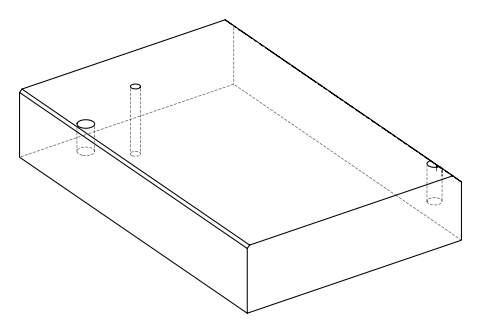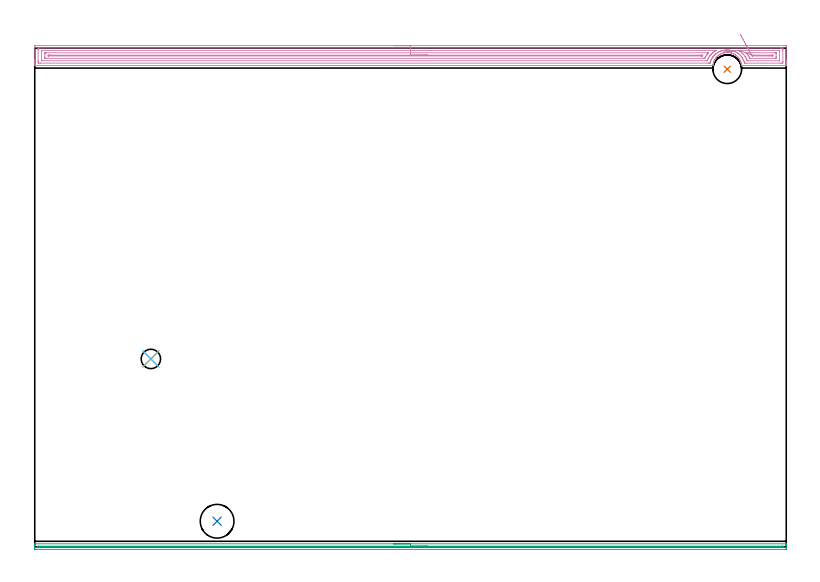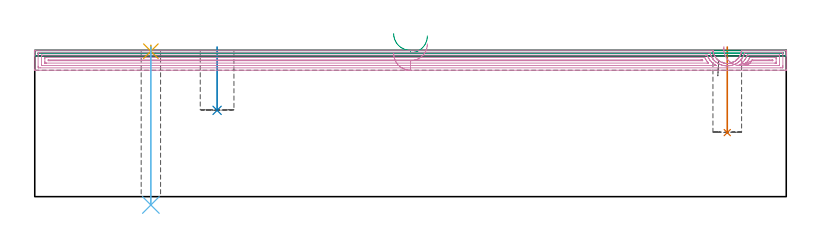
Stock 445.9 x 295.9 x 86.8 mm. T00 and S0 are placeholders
(PLAN: 6 operations, 4 tool changes, 25.9 min)
(1 INDEXABLE_INSERT_DRILL_BLIND_HOLE_FROM_SOLID | STEP1POCKET | NXT0302_005 | 0.2 min | 11007 mm3)
(2 INDEXABLE_INSERT_DRILL_BLIND_HOLE_FROM_SOLID_1 | STEP1POCKET_1 | NXT0302_011 | 0.15 min | 11091 mm3)
(3 AREA_MILL | FG_CHAMFER_SURFACE | UGT0205_001 | 7.28 min | 2427 mm3)
(4 AREA_MILL_1 | FG_CHAMFER_SURFACE_1 | UGT0205_001 | 17.86 min | 30715 mm3)
(5 SPOT_DRILL | STEP1HOLE | NXT0321_9005460120000 | 0.03 min | 1 mm3)
(6 DRILL_THROUGH_HOLE_INTO_CENTER | STEP1HOLE | UGT0301_510 | 0.38 min | 8976 mm3)
(TOOL NXT0302_005 | Index. Insert Drill 17mm [880-D1700L20-05] | D17 PA176 FL85 Z2)
(TOOL NXT0302_011 | Index. Insert Drill 20mm [880-D2000L25-05] | D20 PA176 FL100 Z2)
(TOOL UGT0205_001 | Chamfer Mill 20 x 3 x 45 deg. | D20 FL50 Z2)
(TOOL NXT0321_9005460120000 | NC Spot Drill, 142deg, 12mm, Carbide, Uncoated | D12 PA142 FL30 Z2)
(TOOL UGT0301_510 | Carbide Drill 11.5 mm | D11.5 PA118 FL94 Z2)
(OP 1 INDEXABLE_INSERT_DRILL_BLIND_HOLE_FROM_SOLID)
G17 G21 G94 G90
T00 M6
G54
G17 G0 G90 X410.9 Y283.4 S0 M3
G43 Z96.8 H1
G94 G81 G98 Z38. F250. R88.8
G80
M5
M2
(OP 2 INDEXABLE_INSERT_DRILL_BLIND_HOLE_FROM_SOLID_1)
G17 G21 G94 G90
T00 M6
G54
G17 G0 G90 X108.2 Y15.2 S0 M3
G43 Z96.8 H1
G94 G81 G98 Z51.2 F250. R88.8
G80
M5
M2
(OP 3 AREA_MILL)
G17 G21 G94 G90
T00 M6
G54
G17 G0 G90 X212.95 Y1.8 S1061 M3
G43 Z96.8 H0
G94 G1 X212.988 Z95.928 F250.
X213.102 Z95.063
X213.291 Z94.212
X213.553 Z93.38
X213.887 Z92.574
X214.29 Z91.8
X214.758 Z91.064
X215.29 Z90.372
X215.879 Z89.729
X216.522 Z89.139
X217.214 Z88.608
X217.95 Z88.14
X218.724 Z87.737
X219.53 Z87.403
X220.362 Z87.141
X221.214 Z86.952
X222.078 Z86.838
X222.95 Z86.8
X445.734
X445.89 Y1.798 Z86.788
X445.898 Y1.675 Z86.667
X445.9 Y1.548 Z86.547
Y1.235 Z86.234
Y0.587 Z85.581
Y-0.611 Z84.386
X445.896 Y-1.16 Z83.834
X445.89 Y-1.492 Z83.503
X445.632 Y-1.497 Z83.5
X445.288 Y-1.5
X0.612
X0.268 Y-1.497
X0.01 Y-1.492 Z83.503
X0. Y-1.16 Z83.834
Y-0.611 Z84.386
Y-0.287 Z84.709
Y0.263 Z85.259
Y0.587 Z85.581
Y1.235 Z86.234
Y1.548 Z86.547
X0.002 Y1.675 Z86.667
X0.01 Y1.798 Z86.788
X0.166 Y1.8 Z86.8
X222.95
Y0.386 Z85.386
X443.708 Y0.385 Z85.385
X443.85 Y0.383 Z85.383
X443.883 Y0.38 Z85.38
X443.89 Y0.377 Z85.377
X443.894 Y0.368 Z85.368
X443.897 Y0.34 Z85.34
X443.899 Y0.198 Z85.198
X443.894 Y-0.044 Z84.956
X443.89 Y-0.07 Z84.93
X443.887 Y-0.079 Z84.921
X443.863 Y-0.081 Z84.919
X443.743 Y-0.084 Z84.916
X443.502 Y-0.085 Z84.915
X443.297 Y-0.086 Z84.914
X2.192 Y-0.085 Z84.915
X2.05 Y-0.083 Z84.917
X2.017 Y-0.08 Z84.92
X2.01 Y-0.077 Z84.923
X2.006 Y-0.068 Z84.932
X2.003 Y-0.04 Z84.96
X2.002 Y0.1 Z85.1
X2.012 Y0.379 Z85.379
X2.293 Y0.384 Z85.384
X2.398 Y0.385 Z85.385
X71.793 Y0.386 Z85.386
X222.95
X223.822 Z85.424
X224.686 Z85.538
X225.538 Z85.726
X226.37 Z85.989
X227.176 Z86.323
X227.95 Z86.725
X228.686 Z87.194
X229.378 Z87.725
X230.021 Z88.315
X230.61 Z88.958
X231.142 Z89.65
X231.61 Z90.386
X232.013 Z91.16
X232.347 Z91.966
X232.609 Z92.798
X232.798 Z93.649
X232.912 Z94.514
X232.95 Z95.386
G0 Z96.8
M5
M2
(OP 4 AREA_MILL_1)
G17 G21 G94 G90
T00 M6
G54
G17 G0 G90 X212.95 Y297.4 S1061 M3
G43 Z96.8 H0
Z85.
G94 G1 X212.988 Z84.128 F250.
X213.102 Z83.264
X213.291 Z82.412
X213.553 Z81.58
X213.887 Z80.774
X214.29 Z80.
X214.758 Z79.264
X215.29 Z78.572
X215.879 Z77.929
X216.522 Z77.34
X217.214 Z76.809
X217.95 Z76.34
X218.724 Z75.937
X219.53 Z75.603
X220.362 Z75.341
X221.214 Z75.152
X222.078 Z75.038
X222.95 Z75.
X445.288
X445.618 Y297.397 Z75.002
X445.89 Y297.392 Z75.006
X445.9 Y297.116 Z75.281
Y288.832 Z83.563
Y288.272 Z84.125
Y287.942 Z84.454
Y287.383 Z85.014
Y287.053 Z85.342
Y286.393 Z86.006
Y286.018 Z86.382
Y285.644 Z86.747
X445.891 Y285.602 Z86.788
X445.735 Y285.6 Z86.8
X419.393
X419.382 Y285.605 Z86.794
X419.367 Y285.65 Z86.749
X419.314 Y286.083 Z86.313
X419.236 Y286.556 Z85.843
X419.176 Y286.811 Z85.589
X419.143 Y286.953 Z85.447
X419.034 Y287.347 Z85.053
X418.947 Y287.607 Z84.792
X418.885 Y287.791 Z84.608
X418.825 Y287.942 Z84.456
X418.712 Y288.231 Z84.168
X418.623 Y288.425 Z83.974
X418.535 Y288.619 Z83.781
X418.5 Y288.688 Z83.712
X418.427 Y288.832 Z83.564
X418.383 Y288.919 Z83.479
X418.342 Y289.001 Z83.398
X418.277 Y289.115 Z83.284
X417.996 Y289.563 Z82.836
X417.692 Y290. Z82.399
X417.607 Y290.109 Z82.29
X417.562 Y290.166 Z82.231
X417.502 Y290.244 Z82.155
X417.448 Y290.314 Z82.085
X417.31 Y290.472 Z81.927
X417.194 Y290.604 Z81.796
X416.929 Y290.884 Z81.515
X416.554 Y291.24 Z81.158
X416.232 Y291.51 Z80.889
X416.114 Y291.602 Z80.798
X415.9 Y291.769 Z80.631
X415.659 Y291.937 Z80.462
X415.445 Y292.07 Z80.33
X415.216 Y292.211 Z80.188
X414.765 Y292.465 Z79.934
X414.573 Y292.562 Z79.838
X414.377 Y292.653 Z79.746
X414.167 Y292.736 Z79.66
X414.036 Y292.788 Z79.607
X413.871 Y292.855 Z79.542
X413.426 Y293.007 Z79.391
X413.143 Y293.086 Z79.311
X412.977 Y293.133 Z79.264
X412.778 Y293.177 Z79.22
X412.531 Y293.233 Z79.165
X412.26 Y293.279 Z79.12
X412.082 Y293.309 Z79.09
X411.636 Y293.361 Z79.039
X411.474 Y293.371 Z79.027
X411.357 Y293.378 Z79.016
X411.204 Y293.39 Z79.009
X411.193 Y293.391 Z79.008
X411.132 Y293.394 Z79.004
X411.044 Y293.393 Z79.003
X410.999 Y293.394 Z79.004
X410.822 Y293.391 Z79.003
X410.685 Y293.392 Z79.006
X410.636 Y293.389 Z79.009
X410.464 Y293.38 Z79.015
X410.441 Y293.378 Z79.016
X410.351 Y293.376 Z79.024
X410.294 Y293.373 Z79.026
X409.846 Y293.327 Z79.071
X409.4 Y293.259 Z79.139
X409.091 Y293.194 Z79.204
X408.951 Y293.164 Z79.233
X408.678 Y293.092 Z79.305
X408.505 Y293.047 Z79.351
X408.056 Y292.9 Z79.498
X407.959 Y292.863 Z79.534
X407.785 Y292.797 Z79.598
X407.611 Y292.733 Z79.665
X407.422 Y292.653 Z79.747
X407.067 Y292.48 Z79.92
X406.717 Y292.294 Z80.106
X406.446 Y292.127 Z80.272
X406.303 Y292.039 Z80.36
X405.999 Y291.836 Z80.563
X405.898 Y291.769 Z80.631
X405.823 Y291.713 Z80.686
X405.368 Y291.339 Z81.06
X404.929 Y290.945 Z81.454
X404.868 Y290.884 Z81.515
X404.476 Y290.449 Z81.95
X404.104 Y290. Z82.4
X404.034 Y289.91 Z82.49
X403.772 Y289.517 Z82.883
X403.694 Y289.39 Z83.01
X403.527 Y289.115 Z83.284
X403.41 Y288.899 Z83.499
X403.375 Y288.832 Z83.565
X403.326 Y288.742 Z83.657
X403.321 Y288.731 Z83.668
X403.14 Y288.363 Z84.037
X403.084 Y288.231 Z84.169
X402.973 Y287.942 Z84.457
X402.915 Y287.791 Z84.608
X402.767 Y287.347 Z85.053
X402.647 Y286.906 Z85.494
X402.596 Y286.668 Z85.732
X402.553 Y286.462 Z85.937
X402.529 Y286.315 Z86.083
X402.505 Y286.163 Z86.232
X402.478 Y286.001 Z86.396
X402.429 Y285.603 Z86.797
X402.428 Y285.6 Z86.799
X0.166 Z86.8
X0.01 Y285.602 Z86.788
X0.006 Y285.642 Z86.749
X0. Y286.018 Z86.381
Y286.393 Z86.006
Y287.053 Z85.342
Y288.272 Z84.125
Y288.832 Z83.563
Y296.837 Z75.561
X0.002 Y297.118 Z75.279
X0.01 Y297.392 Z75.006
X0.284 Y297.399 Z74.999
X222.95 Y297.4 Z75.
Y295.986 Z76.414
X442.57
X443.466 Y295.983 Z76.417
X443.502 Y295.981 Z76.419
X443.89 Y295.947 Z76.453
X443.897 Y295.554 Z76.846
X443.899 Y295.058 Z77.342
X443.9 Y294.661 Z77.739
X443.899 Y287.942 Z84.458
X443.898 Y287.548 Z84.852
X443.89 Y287.053 Z85.347
X443.537 Y287.018 Z85.382
X443.502 Y287.017 Z85.383
X442.648 Y287.014 Z85.386
X422.072
X421.213 Y287.019 Z85.381
X421.179 Y287.021 Z85.379
X421.162 Y287.031 Z85.369
X421.153 Y287.053 Z85.347
X421.137 Y287.094 Z85.306
X420.997 Y287.582 Z84.818
X420.88 Y287.942 Z84.458
X420.715 Y288.404 Z83.996
X420.529 Y288.832 Z83.568
X420.286 Y289.346 Z83.054
X420.074 Y289.721 Z82.679
X419.726 Y290.279 Z82.121
X419.49 Y290.611 Z81.789
X419.393 Y290.742 Z81.658
X419.048 Y291.161 Z81.239
X418.741 Y291.5 Z80.9
X418.5 Y291.748 Z80.652
X418.169 Y292.063 Z80.337
X417.787 Y292.389 Z80.011
X417.607 Y292.534 Z79.866
X417.028 Y292.967 Z79.433
X416.714 Y293.161 Z79.239
X416.515 Y293.279 Z79.121
X415.821 Y293.661 Z78.739
X415.557 Y293.789 Z78.611
X415.117 Y293.98 Z78.42
X414.929 Y294.053 Z78.347
X414.614 Y294.168 Z78.232
X414.036 Y294.351 Z78.049
X413.779 Y294.424 Z77.976
X413.143 Y294.573 Z77.827
X412.648 Y294.661 Z77.739
X412.25 Y294.716 Z77.684
X411.641 Y294.775 Z77.625
X411.357 Y294.794 Z77.606
X410.718 Y294.805 Z77.595
X410.626 Y294.806 Z77.594
X410.584 Y294.805 Z77.595
X410.469 Y294.8 Z77.6
X409.877 Y294.753 Z77.647
X409.571 Y294.722 Z77.678
X409.086 Y294.652 Z77.748
X408.678 Y294.576 Z77.824
X408.34 Y294.505 Z77.895
X407.785 Y294.36 Z78.04
X407.638 Y294.315 Z78.085
X407.177 Y294.168 Z78.232
X406.968 Y294.093 Z78.307
X406.936 Y294.081 Z78.319
X406.892 Y294.063 Z78.337
X406.336 Y293.833 Z78.567
X405.999 Y293.669 Z78.731
X405.741 Y293.536 Z78.864
X405.277 Y293.279 Z79.121
X405.169 Y293.216 Z79.184
X405.145 Y293.201 Z79.199
X405.106 Y293.176 Z79.224
X404.634 Y292.86 Z79.54
X404.213 Y292.553 Z79.847
X404.122 Y292.481 Z79.92
X404.013 Y292.389 Z80.011
X403.644 Y292.067 Z80.333
X403.321 Y291.776 Z80.624
X403.183 Y291.637 Z80.763
X403.057 Y291.5 Z80.9
X402.763 Y291.166 Z81.234
X402.428 Y290.772 Z81.628
X402.356 Y290.682 Z81.718
X402.305 Y290.611 Z81.789
X401.995 Y290.152 Z82.248
X401.725 Y289.721 Z82.679
X401.654 Y289.602 Z82.798
X401.535 Y289.387 Z83.013
X401.35 Y289.015 Z83.385
X401.263 Y288.832 Z83.568
X401.083 Y288.392 Z84.008
X400.921 Y287.942 Z84.458
X400.851 Y287.734 Z84.666
X400.655 Y287.053 Z85.347
X400.652 Y287.043 Z85.357
X400.642 Y287.021 Z85.379
X399.787 Y287.015 Z85.385
X399.749 Y287.014 Z85.386
X3.33
X2.434 Y287.016 Z85.384
X2.398 Y287.018 Z85.382
X2.01 Y287.053 Z85.347
X2.003 Y287.446 Z84.954
X2.001 Y287.942 Z84.458
X2. Y288.338 Z84.062
X2.001 Y295.058 Z77.342
X2.002 Y295.452 Z76.948
X2.01 Y295.947 Z76.453
X2.363 Y295.982 Z76.418
X2.398 Y295.983 Z76.417
X3.252 Y295.986 Z76.414
X222.95
Y294.572 Z77.828
X403.321 Y294.571 Z77.829
X403.81 Y294.57 Z77.83
X403.959 Y294.569 Z77.831
X404.213 Y294.564 Z77.836
X404.298 Y294.547 Z77.853
X404.252 Y294.517 Z77.883
X404.213 Y294.492 Z77.908
X404.011 Y294.37 Z78.03
X403.683 Y294.168 Z78.232
X403.463 Y294.026 Z78.374
X403.321 Y293.93 Z78.471
X402.942 Y293.655 Z78.745
X402.454 Y293.279 Z79.121
X402.439 Y293.267 Z79.133
X402.428 Y293.257 Z79.143
X401.968 Y292.847 Z79.553
X401.535 Y292.445 Z79.955
X401.507 Y292.417 Z79.983
X401.482 Y292.389 Z80.011
X401.091 Y291.942 Z80.458
X400.712 Y291.5 Z80.9
X400.68 Y291.462 Z80.938
X400.642 Y291.413 Z80.987
X400.312 Y290.939 Z81.461
X400.095 Y290.611 Z81.789
X399.962 Y290.399 Z82.001
X399.749 Y290.044 Z82.356
X399.637 Y289.832 Z82.568
X399.581 Y289.721 Z82.679
X399.345 Y289.233 Z83.167
X399.028 Y288.473 Z83.927
X399.001 Y288.435 Z83.965
X398.956 Y288.433 Z83.967
X398.856 Y288.431 Z83.969
X398.367 Y288.429 Z83.971
X397.963 Z83.972
X4.588 Z83.971
X4.184 Y288.431 Z83.969
X4.05 Y288.434 Z83.966
X4.01 Y288.436 Z83.964
X4.006 Y288.527 Z83.873
X4.002 Y288.649 Z83.751
X4.001 Y288.832 Z83.568
X4. Y289.015 Z83.385
X4.001 Y294.168 Z78.232
X4.002 Y294.349 Z78.051
X4.01 Y294.534 Z77.866
X4.016 Y294.566 Z77.834
X4.033 Y294.567 Z77.833
X4.083 Y294.57 Z77.83
X4.184 Y294.571 Z77.829
X222.95 Y294.572 Z77.828
Y293.157 Z79.243
X398.978
X399.55 Y293.152 Z79.248
X399.749 Y293.15 Z79.25
X399.753 Y293.116 Z79.284
X399.749 Y293.103 Z79.297
X399.418 Y292.719 Z79.681
X399.135 Y292.389 Z80.011
X399.009 Y292.237 Z80.163
X398.856 Y292.046 Z80.354
X398.629 Y291.726 Z80.674
X398.474 Y291.5 Z80.9
X398.273 Y291.192 Z81.208
X397.963 Y290.694 Z81.706
X397.932 Y290.641 Z81.759
X397.916 Y290.611 Z81.789
X397.625 Y290.058 Z82.342
X397.565 Y289.948 Z82.452
X397.524 Y289.876 Z82.524
X397.498 Y289.849 Z82.551
X396.948 Y289.843 Z82.557
X6.74
X6.069 Y289.845 Z82.555
X6.031 Y289.847 Z82.553
X6.015 Y289.849 Z82.551
X6.01 Y289.862 Z82.538
X6.006 Y289.964 Z82.436
X6.002 Y290.169 Z82.231
X6. Y290.58 Z81.82
Y292.389 Z80.011
X6.002 Y292.819 Z79.581
X6.006 Y293.034 Z79.366
X6.01 Y293.139 Z79.261
X6.018 Y293.151 Z79.249
X6.041 Y293.153 Z79.247
X6.094 Y293.155 Z79.245
X6.863 Y293.157 Z79.243
X6.985
X222.95
Y291.743 Z80.657
X395.284
X395.935 Y291.741 Z80.659
X396.177 Y291.738 Z80.662
X396.404 Y291.734 Z80.666
X396.272 Y291.5 Z80.9
X396.237 Y291.44 Z80.96
X396.177 Y291.342 Z81.058
X396.128 Y291.276 Z81.124
X396.093 Y291.264 Z81.136
X396.015 Y291.261 Z81.139
X395.853 Y291.259 Z81.141
X395.528 Y291.257 Z81.143
X395.284
X8.242
X8.111 Y291.258 Z81.142
X8.025 Y291.261 Z81.139
X8.008 Y291.264 Z81.136
X8.005 Y291.268 Z81.132
X8.003 Y291.285 Z81.115
Y291.5 Z80.9
X8.007 Y291.661 Z80.739
X8.01 Y291.735 Z80.665
X8.16 Y291.738 Z80.662
X8.406 Y291.742 Z80.658
X8.648 Y291.743 Z80.657
X9.297
X222.95
X223.822 Z80.695
X224.686 Z80.809
X225.538 Z80.998
X226.37 Z81.26
X227.176 Z81.594
X227.95 Z81.997
X228.686 Z82.465
X229.378 Z82.996
X230.021 Z83.586
X230.61 Z84.229
X231.142 Z84.921
X231.61 Z85.657
X232.013 Z86.431
X232.347 Z87.237
X232.609 Z88.069
X232.798 Z88.92
X232.912 Z89.785
X232.95 Z90.657
G0 Z96.8
X408.906 Y293.448
Z89.036
G1 X408.833 Y293.438 Z88.166
X408.835 Y293.439 Z87.294
X408.912 Y293.449 Z86.425
X409.064 Y293.469 Z85.566
X409.289 Y293.498 Z84.724
X409.587 Y293.537 Z83.905
X409.954 Y293.585 Z83.115
X410.388 Y293.642 Z82.36
X410.886 Y293.707 Z81.647
X411.443 Y293.779 Z80.98
X412.056 Y293.86 Z80.364
X412.72 Y293.946 Z79.805
X413.429 Y294.039 Z79.306
X414.179 Y294.137 Z78.871
X414.964 Y294.24 Z78.504
X415.777 Y294.346 Z78.207
X416.613 Y294.455 Z77.983
X417.466 Y294.567 Z77.833
X417.477 Y294.568 Z77.832
X417.506 Y294.57 Z77.83
X417.529 Y294.571 Z77.829
X417.607
X441.312
X441.716 Y294.569 Z77.831
X441.85 Y294.566 Z77.834
X441.89 Y294.564 Z77.836
X441.894 Y294.473 Z77.927
X441.898 Y294.351 Z78.049
X441.899 Y294.168 Z78.232
X441.9 Y293.985 Z78.415
X441.899 Y288.832 Z83.568
X441.898 Y288.651 Z83.749
X441.89 Y288.466 Z83.934
X441.884 Y288.434 Z83.966
X441.867 Y288.433 Z83.967
X441.817 Y288.43 Z83.97
X441.716 Y288.429 Z83.971
X423.369
X422.965 Y288.431 Z83.969
X422.831 Y288.434 Z83.966
X422.788 Y288.435 Z83.965
X422.764 Y288.488 Z83.912
X422.72 Y288.587 Z83.813
X422.617 Y288.832 Z83.568
X422.359 Y289.435 Z82.965
X422.216 Y289.721 Z82.679
X422.072 Y290.001 Z82.399
X421.7 Y290.611 Z81.789
X421.493 Y290.929 Z81.471
X421.179 Y291.379 Z81.021
X421.083 Y291.5 Z80.9
X420.65 Y292.027 Z80.373
X420.313 Y292.389 Z80.011
X420.286 Y292.418 Z79.982
X419.625 Y293.048 Z79.352
X419.393 Y293.245 Z79.155
X419.351 Y293.279 Z79.121
X418.5 Y293.916 Z78.484
X418.351 Y294.02 Z78.38
X418.118 Y294.168 Z78.232
X417.607 Y294.477 Z77.923
X417.466 Y294.567 Z77.833
X422.014 Y293.148 Z79.252
X422.019 Y293.15 Z79.25
X422.072 Y293.153 Z79.247
X422.195 Y293.156 Z79.244
X422.965 Y293.157 Z79.243
X439.16
X439.831 Y293.155 Z79.245
X439.868 Y293.153 Z79.247
X439.885 Y293.151 Z79.249
X439.89 Y293.138 Z79.262
X439.894 Y293.036 Z79.364
X439.898 Y292.831 Z79.569
X439.9 Y292.42 Z79.98
Y290.641 Z81.759
Y290.611 Z81.789
X439.897 Y290.181 Z82.219
X439.894 Y289.966 Z82.434
X439.89 Y289.861 Z82.539
X439.882 Y289.849 Z82.551
X439.859 Y289.847 Z82.553
X439.806 Y289.845 Z82.555
X439.037 Y289.843 Z82.557
X438.915
X424.751 Y289.844 Z82.556
X424.627
X424.304 Y289.85 Z82.55
X424.177 Y290.074 Z82.326
X423.923 Y290.545 Z81.855
X423.884 Y290.611 Z81.789
X423.858 Y290.655 Z81.745
X423.323 Y291.5 Z80.9
X422.965 Y292.007 Z80.393
X422.658 Y292.389 Z80.011
X422.42 Y292.675 Z79.725
X422.072 Y293.073 Z79.327
X422.027 Y293.125 Z79.275
X422.014 Y293.148 Z79.252
X425.383 Y291.734 Z80.666
X425.406 Y291.737 Z80.663
X425.644 Y291.739 Z80.661
X426.293 Y291.743 Z80.657
X426.537
X437.658
X437.788 Y291.742 Z80.658
X437.874 Y291.738 Z80.662
X437.892 Y291.736 Z80.664
X437.894 Y291.732 Z80.668
X437.897 Y291.715 Z80.685
Y291.5 Z80.9
X437.893 Y291.339 Z81.061
X437.89 Y291.265 Z81.135
X437.74 Y291.262 Z81.138
X437.494 Y291.258 Z81.142
X435.71 Y291.257 Z81.143
X425.887
X425.766 Y291.259 Z81.141
X425.706 Y291.261 Z81.139
X425.68 Y291.264 Z81.136
X425.644 Y291.304 Z81.096
X425.519 Y291.5 Z80.9
X425.463 Y291.591 Z80.809
X425.414 Y291.677 Z80.723
X425.383 Y291.734 Z80.666
X425.057 Y292.331 Z80.12
X424.71 Y292.967 Z79.635
X424.343 Y293.638 Z79.215
X423.961 Y294.339 Z78.864
X423.565 Y295.064 Z78.583
X423.158 Y295.807 Z78.375
X422.745 Y296.564 Z78.242
X422.328 Y297.328 Z78.185
X421.91 Y298.094 Z78.203
X421.494 Y298.855 Z78.298
X421.084 Y299.606 Z78.468
X420.683 Y300.341 Z78.712
X420.293 Y301.054 Z79.028
X419.918 Y301.741 Z79.413
X419.56 Y302.396 Z79.865
X419.223 Y303.014 Z80.381
X418.908 Y303.589 Z80.956
X418.619 Y304.119 Z81.586
G0 Z96.8
M5
M2
(OP 5 SPOT_DRILL)
G17 G21 G94 G90
T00 M6
G54
G17 G0 G90 X68.9 Y111.5 S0 M3
G43 Z96.8 H0
G94 G81 G98 Z86.305 F250. R89.8
G80
M5
M2
(OP 6 DRILL_THROUGH_HOLE_INTO_CENTER)
G17 G21 G94 G90
T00 M6
G54
G17 G0 G90 X68.9 Y111.5 S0 M3
G43 Z96.8 H0
G94 G73 G98 Z-4.955 F250. Q11.469 R88.8
G80
M5
M2
